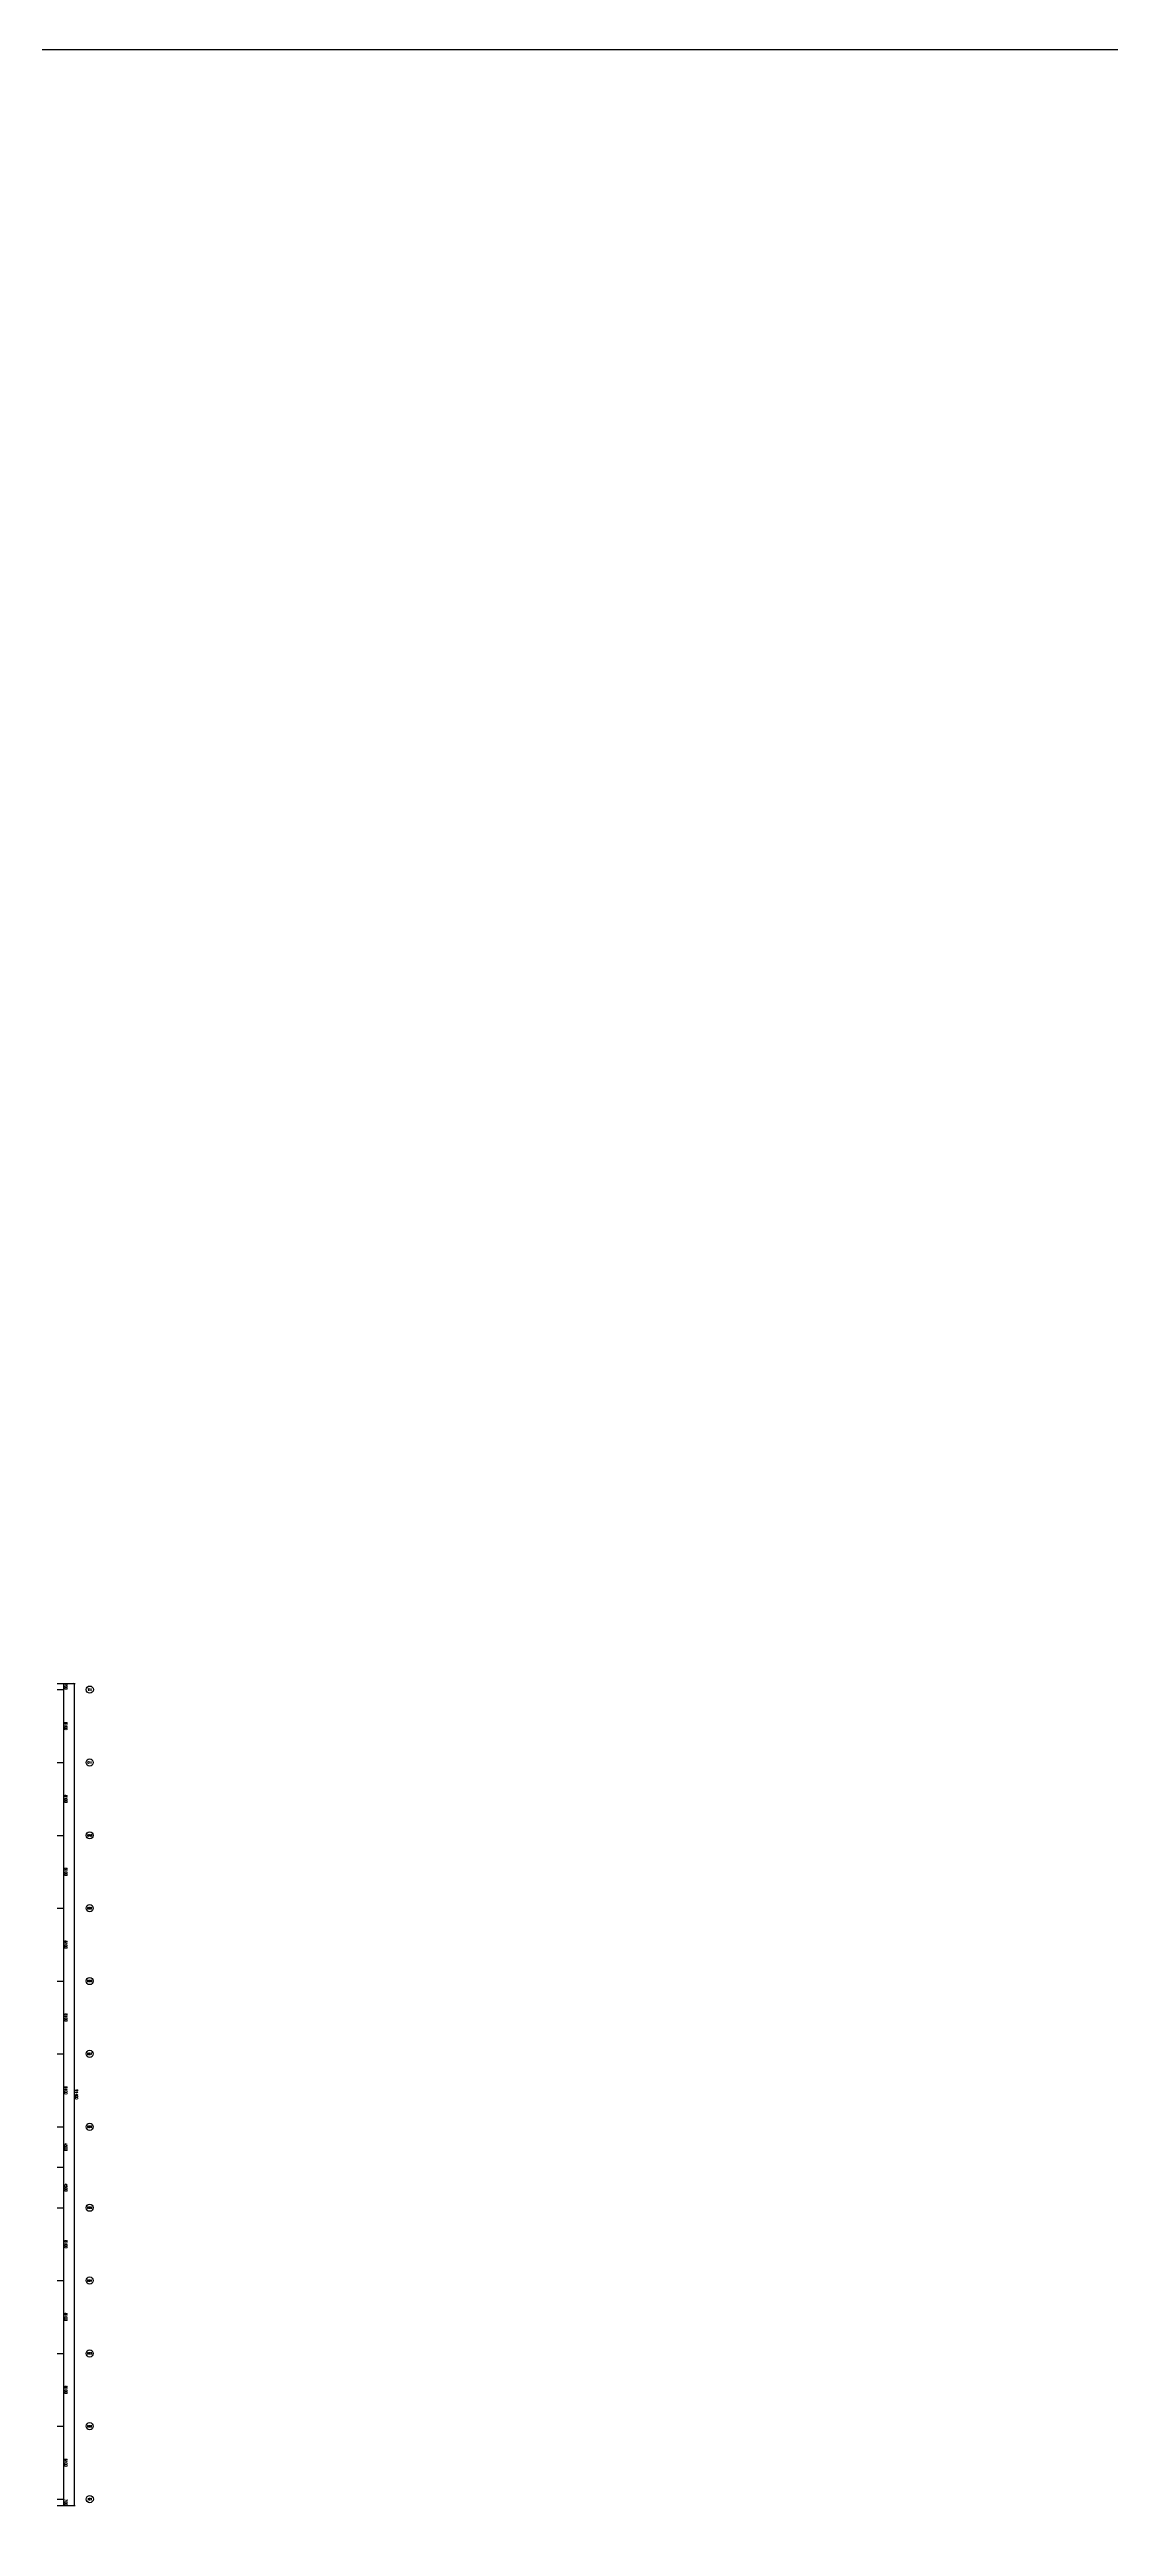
# Model space of a CAD drawing. Extents: x -474411 to 577939, y 0 to 1014176.
# Drawn here: x -66230 to 51764, y 738780 to 1014176 of the extents above; entities that cross this region are included whole.
import ezdxf
from ezdxf.enums import TextEntityAlignment as Align

# ---------------------------------------------------------------- set-up
doc = ezdxf.new("R2010")
doc.units = 0
doc.header["$LTSCALE"] = 1000
doc.header["$MEASUREMENT"] = 0
doc.layers.get('Defpoints').update_dxf_attribs({"color": 210})
for name, color, linetype in [('A-AXIS-D', 1, 'Continuous'), ('A-云线（根据审图意见修改）', 4, 'Continuous'), ('PUB_TEXT', 7, 'Continuous')]:
    doc.layers.add(name, color=color, linetype=linetype)
doc.styles.add('_TCH_AXIS', font='COMPLEX', dxfattribs={"bigfont": 'GBCBIG'})
doc.styles.add('_TCH_DIM_T3', font='SIMPLEX', dxfattribs={"width": 0.705882, "bigfont": 'GBCBIG'})
doc.styles.add('A-DIM_T3', font='SIMPLEX', dxfattribs={"width": 0.705882, "bigfont": 'GBCBIG'})
doc.dimstyles.new('_TCH_ARCH&&100', dxfattribs={"dimtxt": 297.5, "dimasz": 100, "dimexe": 100, "dimexo": 100, "dimgap": 126.25, "dimtad": 1, "dimdec": 0, "dimzin": 0, "dimdsep": 46, "dimtxsty": '_TCH_DIM_T3', "dimblk": 'ARCHTICK', "dimcen": 0.09, "dimclrt": 7, "dimazin": 2, "dimtfac": 1, "dimtdec": 0, "dimtix": 1, "dimtmove": 2, "dimatfit": 3, "dimfxl": 0, "dimtolj": 1, "dimtzin": 0, "dimarcsym": 0})
doc.dimstyles.new('A-DIM&&100', dxfattribs={"dimtxt": 297.5, "dimasz": 100, "dimexe": 100, "dimexo": 100, "dimgap": 126.25, "dimtad": 1, "dimdec": 0, "dimzin": 0, "dimdsep": 46, "dimtxsty": 'A-DIM_T3', "dimblk": 'ARCHTICK', "dimcen": 0.09, "dimclrt": 7, "dimazin": 2, "dimtfac": 1, "dimtdec": 0, "dimtix": 1, "dimtmove": 2, "dimatfit": 3, "dimfxl": 0, "dimtolj": 1, "dimtzin": 0, "dimarcsym": 0})

# ---------------------------------------------------------------- blocks, each defined once
blk = doc.blocks.new('_ArchTick')
at = {"color": 0, "linetype": 'ByBlock', "const_width": 0.4}
blk.add_lwpolyline([(-0.5, -0.5), (0.5, 0.5)], dxfattribs=at)
blk = doc.blocks.new('*D584')
at = {"layer": 'A-AXIS-D', "color": 0, "lineweight": -2}
for p, q in [((-65371, 832520), (-64584, 832520)), ((-65371, 831820), (-64584, 831820)), ((-64684, 832520), (-64684, 831820))]:
    blk.add_line(p, q, dxfattribs=at)
at = {"layer": 'Defpoints', "color": 0}
for p in [(-65471, 832520), (-65471, 831820), (-64684, 831820)]:
    blk.add_point(p, dxfattribs=at)
at = {"layer": 'A-AXIS-D', "color": 0, "lineweight": -2, "xscale": 100, "yscale": 100, "zscale": 100}
for p, rotation in [((-64684, 832520), 90), ((-64684, 831820), 270)]:
    blk.add_blockref('_ArchTick', p, dxfattribs=dict(at, rotation=rotation))
at = {"layer": 'A-AXIS-D', "color": 7, "insert": (-64409, 832170), "char_height": 297.5, "attachment_point": 5, "rotation": 270, "style": 'A-DIM_T3'}
blk.add_mtext('\\A1;700', dxfattribs=at)
blk = doc.blocks.new('*D585')
at = {"layer": 'A-AXIS-D', "color": 0, "lineweight": -2}
for p, q in [((-65371, 831820), (-64584, 831820)), ((-64684, 831820), (-64684, 823720)), ((-65371, 823720), (-64584, 823720))]:
    blk.add_line(p, q, dxfattribs=at)
at = {"layer": 'Defpoints', "color": 0}
for p in [(-65471, 831820), (-65471, 823720), (-64684, 823720)]:
    blk.add_point(p, dxfattribs=at)
at = {"layer": 'A-AXIS-D', "color": 0, "lineweight": -2, "xscale": 100, "yscale": 100, "zscale": 100}
for p, rotation in [((-64684, 831820), 90), ((-64684, 823720), 270)]:
    blk.add_blockref('_ArchTick', p, dxfattribs=dict(at, rotation=rotation))
at = {"layer": 'A-AXIS-D', "color": 7, "insert": (-64409, 827770), "char_height": 297.5, "attachment_point": 5, "rotation": 270, "style": 'A-DIM_T3'}
blk.add_mtext('\\A1;8100', dxfattribs=at)
blk = doc.blocks.new('*D586')
at = {"layer": 'A-AXIS-D', "color": 0, "lineweight": -2}
for p, q in [((-65371, 823720), (-64584, 823720)), ((-64684, 823720), (-64684, 815620)), ((-65371, 815620), (-64584, 815620))]:
    blk.add_line(p, q, dxfattribs=at)
at = {"layer": 'Defpoints', "color": 0}
for p in [(-65471, 823720), (-65471, 815620), (-64684, 815620)]:
    blk.add_point(p, dxfattribs=at)
at = {"layer": 'A-AXIS-D', "color": 0, "lineweight": -2, "xscale": 100, "yscale": 100, "zscale": 100}
for p, rotation in [((-64684, 823720), 90), ((-64684, 815620), 270)]:
    blk.add_blockref('_ArchTick', p, dxfattribs=dict(at, rotation=rotation))
at = {"layer": 'A-AXIS-D', "color": 7, "insert": (-64409, 819670), "char_height": 297.5, "attachment_point": 5, "rotation": 270, "style": 'A-DIM_T3'}
blk.add_mtext('\\A1;8100', dxfattribs=at)
blk = doc.blocks.new('*D587')
at = {"layer": 'A-AXIS-D', "color": 0, "lineweight": -2}
for p, q in [((-65371, 815620), (-64584, 815620)), ((-64684, 815620), (-64684, 807520)), ((-65371, 807520), (-64584, 807520))]:
    blk.add_line(p, q, dxfattribs=at)
at = {"layer": 'Defpoints', "color": 0}
for p in [(-65471, 815620), (-65471, 807520), (-64684, 807520)]:
    blk.add_point(p, dxfattribs=at)
at = {"layer": 'A-AXIS-D', "color": 0, "lineweight": -2, "xscale": 100, "yscale": 100, "zscale": 100}
for p, rotation in [((-64684, 815620), 90), ((-64684, 807520), 270)]:
    blk.add_blockref('_ArchTick', p, dxfattribs=dict(at, rotation=rotation))
at = {"layer": 'A-AXIS-D', "color": 7, "insert": (-64409, 811570), "char_height": 297.5, "attachment_point": 5, "rotation": 270, "style": 'A-DIM_T3'}
blk.add_mtext('\\A1;8100', dxfattribs=at)
blk = doc.blocks.new('*D588')
at = {"layer": 'A-AXIS-D', "color": 0, "lineweight": -2}
for p, q in [((-65371, 807520), (-64584, 807520)), ((-64684, 807520), (-64684, 799420)), ((-65371, 799420), (-64584, 799420))]:
    blk.add_line(p, q, dxfattribs=at)
at = {"layer": 'Defpoints', "color": 0}
for p in [(-65471, 807520), (-65471, 799420), (-64684, 799420)]:
    blk.add_point(p, dxfattribs=at)
at = {"layer": 'A-AXIS-D', "color": 0, "lineweight": -2, "xscale": 100, "yscale": 100, "zscale": 100}
for p, rotation in [((-64684, 807520), 90), ((-64684, 799420), 270)]:
    blk.add_blockref('_ArchTick', p, dxfattribs=dict(at, rotation=rotation))
at = {"layer": 'A-AXIS-D', "color": 7, "insert": (-64409, 803470), "char_height": 297.5, "attachment_point": 5, "rotation": 270, "style": 'A-DIM_T3'}
blk.add_mtext('\\A1;8100', dxfattribs=at)
blk = doc.blocks.new('*D589')
at = {"layer": 'A-AXIS-D', "color": 0, "lineweight": -2}
for p, q in [((-65371, 799420), (-64584, 799420)), ((-64684, 799420), (-64684, 791320)), ((-65371, 791320), (-64584, 791320))]:
    blk.add_line(p, q, dxfattribs=at)
at = {"layer": 'Defpoints', "color": 0}
for p in [(-65471, 799420), (-65471, 791320), (-64684, 791320)]:
    blk.add_point(p, dxfattribs=at)
at = {"layer": 'A-AXIS-D', "color": 0, "lineweight": -2, "xscale": 100, "yscale": 100, "zscale": 100}
for p, rotation in [((-64684, 799420), 90), ((-64684, 791320), 270)]:
    blk.add_blockref('_ArchTick', p, dxfattribs=dict(at, rotation=rotation))
at = {"layer": 'A-AXIS-D', "color": 7, "insert": (-64409, 795370), "char_height": 297.5, "attachment_point": 5, "rotation": 270, "style": 'A-DIM_T3'}
blk.add_mtext('\\A1;8100', dxfattribs=at)
blk = doc.blocks.new('*D538')
at = {"layer": 'A-AXIS-D', "color": 0, "lineweight": -2}
for p, q in [((-65371, 791320), (-64584, 791320)), ((-64684, 791320), (-64684, 783220)), ((-65371, 783220), (-64584, 783220))]:
    blk.add_line(p, q, dxfattribs=at)
at = {"layer": 'Defpoints', "color": 0}
for p in [(-65471, 791320), (-65471, 783220), (-64684, 783220)]:
    blk.add_point(p, dxfattribs=at)
at = {"layer": 'A-AXIS-D', "color": 0, "lineweight": -2, "xscale": 100, "yscale": 100, "zscale": 100}
for p, rotation in [((-64684, 791320), 90), ((-64684, 783220), 270)]:
    blk.add_blockref('_ArchTick', p, dxfattribs=dict(at, rotation=rotation))
at = {"layer": 'A-AXIS-D', "color": 7, "insert": (-64409, 787270), "char_height": 297.5, "attachment_point": 5, "rotation": 270, "style": 'A-DIM_T3'}
blk.add_mtext('\\A1;8100', dxfattribs=at)
blk = doc.blocks.new('*D539')
at = {"layer": 'A-AXIS-D', "color": 0, "lineweight": -2}
for p, q in [((-65371, 783220), (-64584, 783220)), ((-64684, 783220), (-64684, 778720)), ((-65371, 778720), (-64584, 778720))]:
    blk.add_line(p, q, dxfattribs=at)
at = {"layer": 'Defpoints', "color": 0}
for p in [(-65471, 783220), (-65471, 778720), (-64684, 778720)]:
    blk.add_point(p, dxfattribs=at)
at = {"layer": 'A-AXIS-D', "color": 0, "lineweight": -2, "xscale": 100, "yscale": 100, "zscale": 100}
for p, rotation in [((-64684, 783220), 90), ((-64684, 778720), 270)]:
    blk.add_blockref('_ArchTick', p, dxfattribs=dict(at, rotation=rotation))
at = {"layer": 'A-AXIS-D', "color": 7, "insert": (-64409, 780970), "char_height": 297.5, "attachment_point": 5, "rotation": 270, "style": 'A-DIM_T3'}
blk.add_mtext('\\A1;4500', dxfattribs=at)
blk = doc.blocks.new('*D540')
at = {"layer": 'A-AXIS-D', "color": 0, "lineweight": -2}
for p, q in [((-65371, 778720), (-64584, 778720)), ((-64684, 778720), (-64684, 774220)), ((-65371, 774220), (-64584, 774220))]:
    blk.add_line(p, q, dxfattribs=at)
at = {"layer": 'Defpoints', "color": 0}
for p in [(-65471, 778720), (-65471, 774220), (-64684, 774220)]:
    blk.add_point(p, dxfattribs=at)
at = {"layer": 'A-AXIS-D', "color": 0, "lineweight": -2, "xscale": 100, "yscale": 100, "zscale": 100}
for p, rotation in [((-64684, 778720), 90), ((-64684, 774220), 270)]:
    blk.add_blockref('_ArchTick', p, dxfattribs=dict(at, rotation=rotation))
at = {"layer": 'A-AXIS-D', "color": 7, "insert": (-64409, 776470), "char_height": 297.5, "attachment_point": 5, "rotation": 270, "style": 'A-DIM_T3'}
blk.add_mtext('\\A1;4500', dxfattribs=at)
blk = doc.blocks.new('*D541')
at = {"layer": 'A-AXIS-D', "color": 0, "lineweight": -2}
for p, q in [((-65371, 774220), (-64584, 774220)), ((-64684, 774220), (-64684, 766120)), ((-65371, 766120), (-64584, 766120))]:
    blk.add_line(p, q, dxfattribs=at)
at = {"layer": 'Defpoints', "color": 0}
for p in [(-65471, 774220), (-65471, 766120), (-64684, 766120)]:
    blk.add_point(p, dxfattribs=at)
at = {"layer": 'A-AXIS-D', "color": 0, "lineweight": -2, "xscale": 100, "yscale": 100, "zscale": 100}
for p, rotation in [((-64684, 774220), 90), ((-64684, 766120), 270)]:
    blk.add_blockref('_ArchTick', p, dxfattribs=dict(at, rotation=rotation))
at = {"layer": 'A-AXIS-D', "color": 7, "insert": (-64409, 770170), "char_height": 297.5, "attachment_point": 5, "rotation": 270, "style": 'A-DIM_T3'}
blk.add_mtext('\\A1;8100', dxfattribs=at)
blk = doc.blocks.new('*D542')
at = {"layer": 'A-AXIS-D', "color": 0, "lineweight": -2}
for p, q in [((-65371, 766120), (-64584, 766120)), ((-64684, 766120), (-64684, 758020)), ((-65371, 758020), (-64584, 758020))]:
    blk.add_line(p, q, dxfattribs=at)
at = {"layer": 'Defpoints', "color": 0}
for p in [(-65471, 766120), (-65471, 758020), (-64684, 758020)]:
    blk.add_point(p, dxfattribs=at)
at = {"layer": 'A-AXIS-D', "color": 0, "lineweight": -2, "xscale": 100, "yscale": 100, "zscale": 100}
for p, rotation in [((-64684, 766120), 90), ((-64684, 758020), 270)]:
    blk.add_blockref('_ArchTick', p, dxfattribs=dict(at, rotation=rotation))
at = {"layer": 'A-AXIS-D', "color": 7, "insert": (-64409, 762070), "char_height": 297.5, "attachment_point": 5, "rotation": 270, "style": 'A-DIM_T3'}
blk.add_mtext('\\A1;8100', dxfattribs=at)
blk = doc.blocks.new('*D543')
at = {"layer": 'A-AXIS-D', "color": 0, "lineweight": -2}
for p, q in [((-65371, 758020), (-64584, 758020)), ((-64684, 758020), (-64684, 749920)), ((-65371, 749920), (-64584, 749920))]:
    blk.add_line(p, q, dxfattribs=at)
at = {"layer": 'Defpoints', "color": 0}
for p in [(-65471, 758020), (-65471, 749920), (-64684, 749920)]:
    blk.add_point(p, dxfattribs=at)
at = {"layer": 'A-AXIS-D', "color": 0, "lineweight": -2, "xscale": 100, "yscale": 100, "zscale": 100}
for p, rotation in [((-64684, 758020), 90), ((-64684, 749920), 270)]:
    blk.add_blockref('_ArchTick', p, dxfattribs=dict(at, rotation=rotation))
at = {"layer": 'A-AXIS-D', "color": 7, "insert": (-64409, 753970), "char_height": 297.5, "attachment_point": 5, "rotation": 270, "style": 'A-DIM_T3'}
blk.add_mtext('\\A1;8100', dxfattribs=at)
blk = doc.blocks.new('*D544')
at = {"layer": 'A-AXIS-D', "color": 0, "lineweight": -2}
for p, q in [((-65371, 749920), (-64584, 749920)), ((-64684, 749920), (-64684, 741820)), ((-65371, 741820), (-64584, 741820))]:
    blk.add_line(p, q, dxfattribs=at)
at = {"layer": 'Defpoints', "color": 0}
for p in [(-65471, 749920), (-65471, 741820), (-64684, 741820)]:
    blk.add_point(p, dxfattribs=at)
at = {"layer": 'A-AXIS-D', "color": 0, "lineweight": -2, "xscale": 100, "yscale": 100, "zscale": 100}
for p, rotation in [((-64684, 749920), 90), ((-64684, 741820), 270)]:
    blk.add_blockref('_ArchTick', p, dxfattribs=dict(at, rotation=rotation))
at = {"layer": 'A-AXIS-D', "color": 7, "insert": (-64409, 745870), "char_height": 297.5, "attachment_point": 5, "rotation": 270, "style": 'A-DIM_T3'}
blk.add_mtext('\\A1;8100', dxfattribs=at)
blk = doc.blocks.new('*D545')
at = {"layer": 'A-AXIS-D', "color": 0, "lineweight": -2}
for p, q in [((-65371, 741820), (-64584, 741820)), ((-65371, 741120), (-64584, 741120)), ((-64684, 741820), (-64684, 741120))]:
    blk.add_line(p, q, dxfattribs=at)
at = {"layer": 'Defpoints', "color": 0}
for p in [(-65471, 741820), (-65471, 741120), (-64684, 741120)]:
    blk.add_point(p, dxfattribs=at)
at = {"layer": 'A-AXIS-D', "color": 0, "lineweight": -2, "xscale": 100, "yscale": 100, "zscale": 100}
for p, rotation in [((-64684, 741820), 90), ((-64684, 741120), 270)]:
    blk.add_blockref('_ArchTick', p, dxfattribs=dict(at, rotation=rotation))
at = {"layer": 'A-AXIS-D', "color": 7, "insert": (-64409, 741470), "char_height": 297.5, "attachment_point": 5, "rotation": 270, "style": 'A-DIM_T3'}
blk.add_mtext('\\A1;700', dxfattribs=at)
blk = doc.blocks.new('*D596')
at = {"layer": 'A-AXIS-D', "color": 0, "lineweight": -2}
for p, q in [((-65371, 832520), (-63395, 832520)), ((-63495, 832520), (-63495, 741120)), ((-65371, 741120), (-63395, 741120))]:
    blk.add_line(p, q, dxfattribs=at)
at = {"layer": 'Defpoints', "color": 0}
for p in [(-65471, 832520), (-65471, 741120), (-63495, 741120)]:
    blk.add_point(p, dxfattribs=at)
at = {"layer": 'A-AXIS-D', "color": 0, "lineweight": -2, "xscale": 100, "yscale": 100, "zscale": 100}
for p, rotation in [((-63495, 832520), 90), ((-63495, 741120), 270)]:
    blk.add_blockref('_ArchTick', p, dxfattribs=dict(at, rotation=rotation))
at = {"layer": 'A-AXIS-D', "color": 7, "insert": (-63220, 786820), "char_height": 297.5, "attachment_point": 5, "rotation": 270, "style": '_TCH_DIM_T3'}
blk.add_mtext('\\A1;91400', dxfattribs=at)

msp = doc.modelspace()

# ---------------------------------------------------------------- linework, layer by layer
at = {"layer": 'A-AXIS-D', "color": 8}
for centre in [(-61754.9, 831821.1), (-61764.9, 823721.1), (-61764.9, 815621.1), (-61764.9, 807521.1), (-61764.9, 799421.1), (-61764.9, 791321.1), (-61764.9, 783221.1), (-61764.9, 774221.1), (-61764.9, 766121.1), (-61764.9, 758021.1), (-61764.9, 749921.1), (-61754.9, 741821.1)]:
    msp.add_circle(centre, 400, dxfattribs=at)
at = {"layer": 'A-云线（根据审图意见修改）', "ltscale": 500}
msp.add_lwpolyline([(-370982.3, 1014176.4), (577938.6, 1014176.4), (577938.6, 463160), (-370982.3, 463160)], close=True, dxfattribs=at)

# ---------------------------------------------------------------- texts
at = {"layer": 'PUB_TEXT', "color": 8, "style": '_TCH_AXIS'}
for s, height, p, p2 in [('111', 265.5, (-62001.4, 831688.4), (-61508.4, 831688.4)), ('011', 241.21, (-62017.6, 823600.5), (-61512.2, 823600.5)), ('010', 220.59, (-62022.3, 815510.8), (-61507.5, 815510.8)), ('009', 202.97, (-62025.9, 807419.6), (-61503.9, 807419.6)), ('008', 202.97, (-62025.9, 799319.6), (-61503.9, 799319.6)), ('007', 202.97, (-62025.9, 791219.6), (-61503.9, 791219.6)), ('006', 202.97, (-62025.9, 783119.6), (-61503.9, 783119.6)), ('005', 202.97, (-62025.9, 774119.6), (-61503.9, 774119.6)), ('004', 196.63, (-62027.1, 766022.8), (-61502.7, 766022.8)), ('003', 202.97, (-62025.9, 757919.6), (-61503.9, 757919.6)), ('002', 202.97, (-62025.9, 749819.6), (-61503.9, 749819.6)), ('101', 241.21, (-62007.6, 741700.5), (-61502.2, 741700.5))]:
    msp.add_text(s, height=height, dxfattribs=at).set_placement(p, p2, align=Align.FIT)

# ---------------------------------------------------------------- dimensions: what is measured, and where the dimension line sits
at = {"layer": 'A-AXIS-D', "color": 8}
for base, p1, p2, dimstyle, picture, middle in [((-64684.2, 831820), (-65470.6, 832520), (-65470.6, 831820), 'A-DIM&&100', '*D584', (-64409.2, 832170)), ((-63494.5, 741120), (-65470.6, 832520), (-65470.6, 741120), '_TCH_ARCH&&100', '*D596', (-63219.5, 786820)), ((-64684.2, 823720), (-65470.6, 831820), (-65470.6, 823720), 'A-DIM&&100', '*D585', (-64409.2, 827770)), ((-64684.2, 815620), (-65470.6, 823720), (-65470.6, 815620), 'A-DIM&&100', '*D586', (-64409.2, 819670)), ((-64684.2, 807520), (-65470.6, 815620), (-65470.6, 807520), 'A-DIM&&100', '*D587', (-64409.2, 811570)), ((-64684.2, 799420), (-65470.6, 807520), (-65470.6, 799420), 'A-DIM&&100', '*D588', (-64409.2, 803470)), ((-64684.2, 791320), (-65470.6, 799420), (-65470.6, 791320), 'A-DIM&&100', '*D589', (-64409.2, 795370)), ((-64684.2, 783220), (-65470.6, 791320), (-65470.6, 783220), 'A-DIM&&100', '*D538', (-64409.2, 787270)), ((-64684.2, 778720), (-65470.6, 783220), (-65470.6, 778720), 'A-DIM&&100', '*D539', (-64409.2, 780970)), ((-64684.2, 774220), (-65470.6, 778720), (-65470.6, 774220), 'A-DIM&&100', '*D540', (-64409.2, 776470)), ((-64684.2, 766120), (-65470.6, 774220), (-65470.6, 766120), 'A-DIM&&100', '*D541', (-64409.2, 770170)), ((-64684.2, 758020), (-65470.6, 766120), (-65470.6, 758020), 'A-DIM&&100', '*D542', (-64409.2, 762070)), ((-64684.2, 749920), (-65470.6, 758020), (-65470.6, 749920), 'A-DIM&&100', '*D543', (-64409.2, 753970)), ((-64684.2, 741820), (-65470.6, 749920), (-65470.6, 741820), 'A-DIM&&100', '*D544', (-64409.2, 745870)), ((-64684.2, 741120), (-65470.6, 741820), (-65470.6, 741120), 'A-DIM&&100', '*D545', (-64409.2, 741470))]:
    dim = msp.add_linear_dim(base=base, p1=p1, p2=p2, angle=270, dimstyle=dimstyle, override={"dimgap": 0}, dxfattribs=at)
    dim.commit()
    dim.dimension.update_dxf_attribs({"geometry": picture, "text_midpoint": middle, "dimtype": 161, "text_rotation": 270})

doc.saveas('drawing.dxf')
